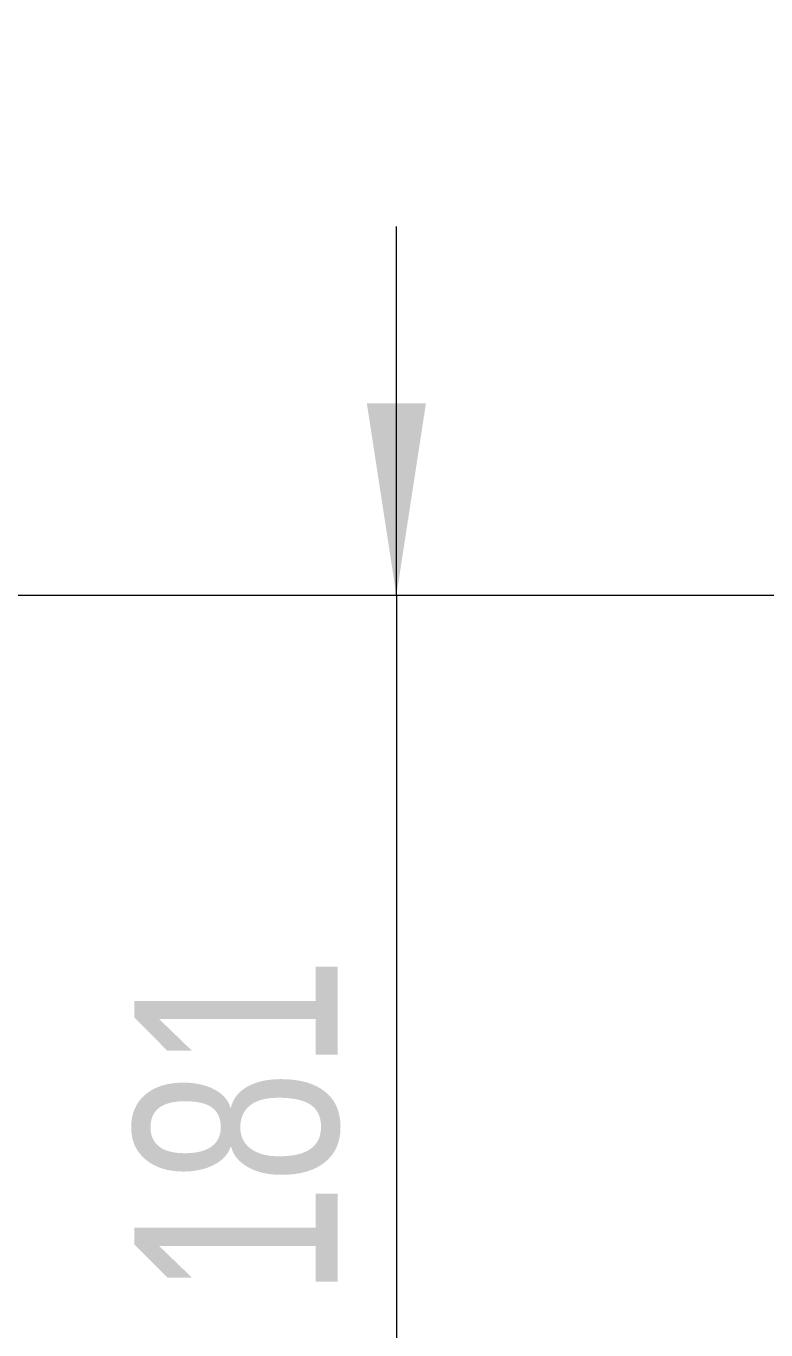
# Model space of a CAD drawing. Header units: millimetres. Extents: x 24 to 205, y 5 to 275.
# Drawn here: x 87.88 to 100.61, y 105.96 to 128.4 of the extents above; entities that cross this region are included whole.
import ezdxf

# ---------------------------------------------------------------- set-up
doc = ezdxf.new("R2010")
doc.units = ezdxf.units.MM
doc.styles.add('SLDTEXTSTYLE0', font='TXT', dxfattribs={"width": 0.75})
doc.dimstyles.new('SLDDIMSTYLE0', dxfattribs={"dimtxt": 3.5, "dimasz": 3.302, "dimexe": 0, "dimexo": 0.0625, "dimgap": 0.875, "dimtad": 1, "dimdec": 0, "dimlfac": 10, "dimrnd": 1e-09, "dimzin": 12, "dimdsep": 46, "dimtxsty": 'SLDTEXTSTYLE0', "dimsah": 1, "dimcen": 0.09, "dimadec": 0, "dimazin": 3, "dimtfac": 1, "dimtdec": 0, "dimtmove": 0, "dimatfit": 0, "dimfxl": 1, "dimfrac": 2, "dimtolj": 1, "dimtzin": 12, "dimarcsym": 0})
doc.dimstyles.new('SLDDIMSTYLE1', dxfattribs={"dimtxt": 3.5, "dimasz": 3.302, "dimexe": 0, "dimexo": 0.0625, "dimgap": 0.875, "dimtad": 1, "dimdec": 0, "dimlfac": 10, "dimrnd": 1e-09, "dimzin": 12, "dimdsep": 46, "dimtxsty": 'SLDTEXTSTYLE0', "dimsah": 1, "dimcen": 0.09, "dimadec": 0, "dimazin": 3, "dimtfac": 1, "dimtofl": 0, "dimtmove": 0, "dimatfit": 3, "dimfxl": 1, "dimfrac": 2, "dimtolj": 1, "dimtzin": 12, "dimarcsym": 0})

# ---------------------------------------------------------------- blocks, each defined once
blk = doc.blocks.new('_D_3')
at = {"color": 7, "linetype": 'Continuous', "lineweight": 0}
for p, q in [((96.663, 248.981), (63.763, 248.981)), ((64.763, 248.981), (64.763, 118.603)), ((109.707, 118.603), (63.763, 118.603))]:
    blk.add_line(p, q, dxfattribs=at)
for points in [[(64.763, 248.981), (64.255, 245.679), (65.271, 245.679)], [(64.763, 118.603), (65.271, 121.905), (64.255, 121.905)]]:
    blk.add_solid(points, dxfattribs=at)
at = {"color": 7, "linetype": 'Continuous', "lineweight": 0, "insert": (60.251, 175.461), "char_height": 3.5, "attachment_point": 1, "rotation": 90, "style": 'SLDTEXTSTYLE0'}
blk.add_mtext('1304', dxfattribs=at)
blk = doc.blocks.new('_D_4')
at = {"color": 7, "linetype": 'Continuous', "lineweight": 0}
for p, q in [((94.255, 118.603), (94.255, 124.953)), ((118.833, 118.603), (93.255, 118.603)), ((94.255, 118.603), (94.255, 100.553)), ((117.333, 100.553), (93.255, 100.553)), ((94.255, 100.553), (94.255, 94.203))]:
    blk.add_line(p, q, dxfattribs=at)
for points in [[(94.255, 118.603), (94.763, 121.905), (93.747, 121.905)], [(94.255, 100.553), (93.747, 97.251), (94.763, 97.251)]]:
    blk.add_solid(points, dxfattribs=at)
at = {"color": 7, "linetype": 'Continuous', "lineweight": 0, "insert": (89.744, 106.527), "char_height": 3.5, "attachment_point": 1, "rotation": 90, "style": 'SLDTEXTSTYLE0'}
blk.add_mtext('181', dxfattribs=at)
blk = doc.blocks.new('_D_6')
at = {"color": 7, "linetype": 'Continuous', "lineweight": 0}
for p, q in [((109.669, 179.863), (84.939, 179.863)), ((85.939, 179.863), (85.939, 118.603)), ((109.707, 118.603), (84.939, 118.603))]:
    blk.add_line(p, q, dxfattribs=at)
for points in [[(85.939, 179.863), (85.431, 176.561), (86.447, 176.561)], [(85.939, 118.603), (86.447, 121.905), (85.431, 121.905)]]:
    blk.add_solid(points, dxfattribs=at)
at = {"color": 7, "linetype": 'Continuous', "lineweight": 0, "insert": (81.427, 145.195), "char_height": 3.5, "attachment_point": 1, "rotation": 90, "style": 'SLDTEXTSTYLE0'}
blk.add_mtext('613', dxfattribs=at)

msp = doc.modelspace()

# ---------------------------------------------------------------- dimensions: what is measured, and where the dimension line sits
at = {"color": 7, "linetype": 'Continuous', "lineweight": 0}
for base, p1, p2, dimstyle, picture, middle in [((64.763, 118.6029), (97.663, 248.9813), (110.7072, 118.6029), 'SLDDIMSTYLE1', '_D_3', (64.763, 180.6334)), ((85.9388, 118.6029), (110.6688, 179.8629), (110.7072, 118.6029), 'SLDDIMSTYLE1', '_D_6', (85.9388, 149.0745)), ((94.2553609674, 100.5528581158), (119.8330133791, 118.6028581158), (118.3330133791, 100.5528581158), 'SLDDIMSTYLE0', '_D_4', (94.2553609674, 110.4065668921))]:
    dim = msp.add_linear_dim(base=base, p1=p1, p2=p2, angle=90, dimstyle=dimstyle, dxfattribs=at)
    dim.commit()
    dim.dimension.update_dxf_attribs({"geometry": picture, "text_midpoint": middle, "dimtype": 160})

doc.saveas('drawing.dxf')
